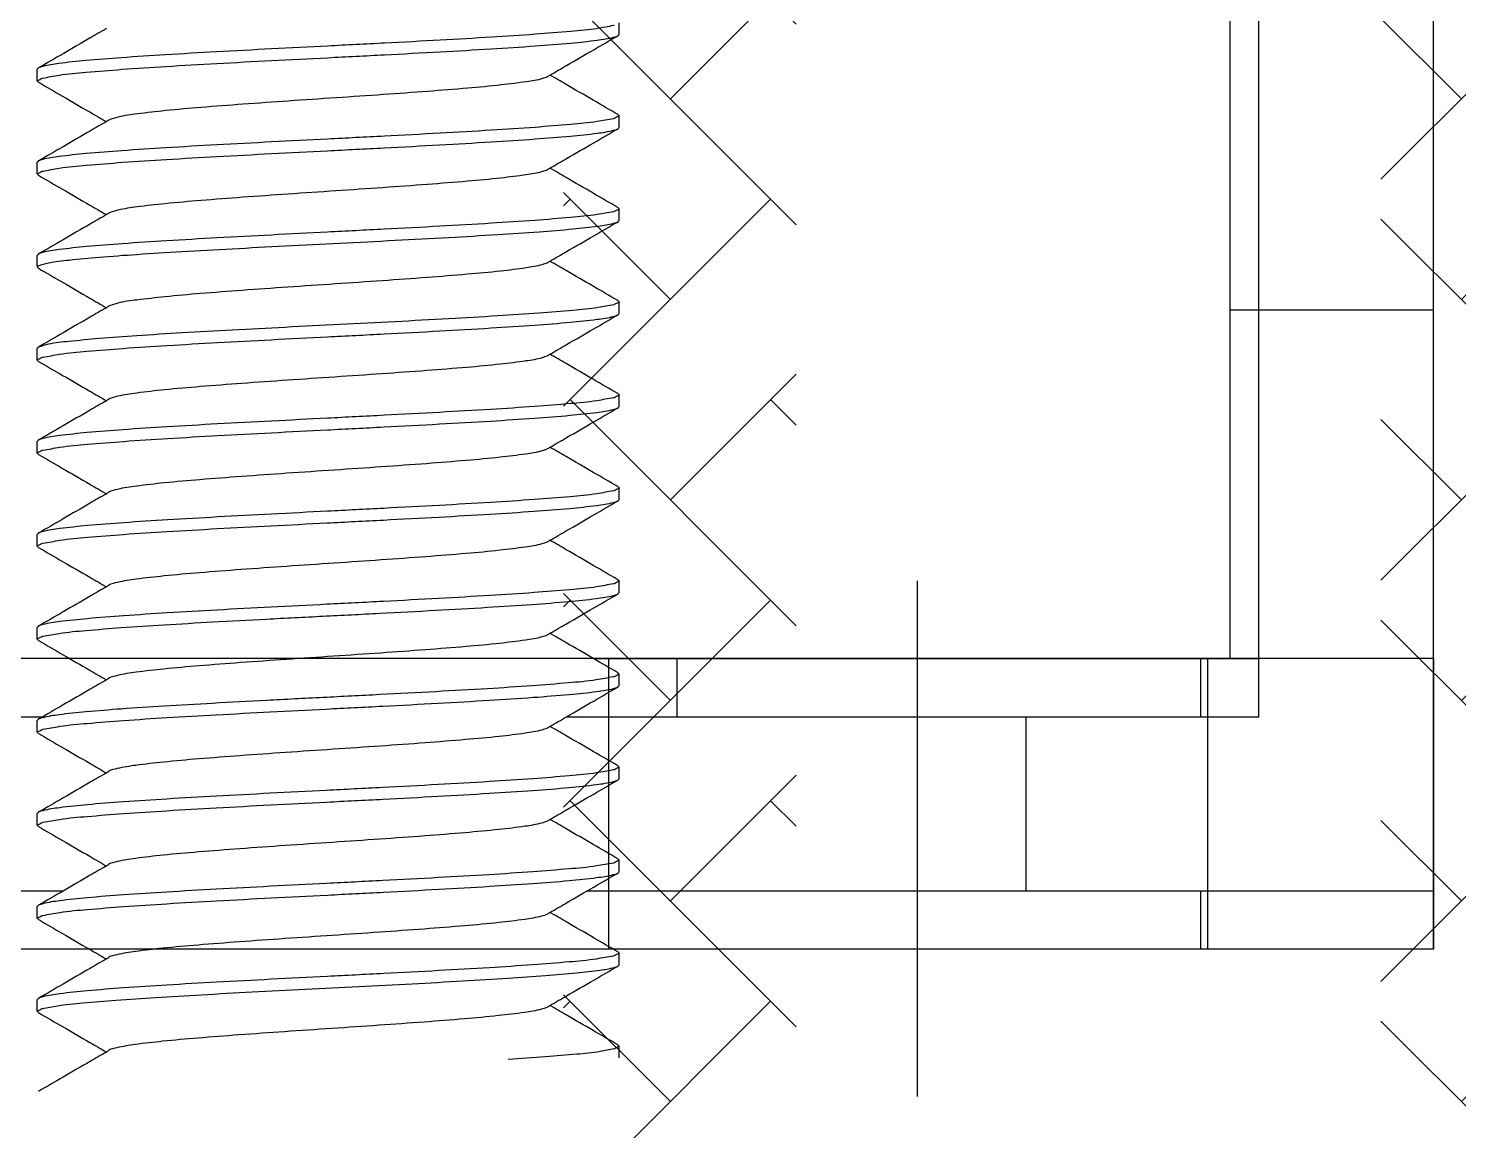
# Model space of a CAD drawing. Extents: x -202236 to 1002404, y -663931 to 1550022.
# Drawn here: x 27456.87 to 27469.16, y -357059.22 to -357049.75 of the extents above; entities that cross this region are included whole.
import ezdxf

# ---------------------------------------------------------------- set-up
doc = ezdxf.new("R2010")
doc.units = 0
for name, color, linetype in [('!ZN1-填充-8', 8, 'Continuous'), ('!ZN4-配件-11', 11, 'Continuous'), ('!ZN5-铝材断面-6', 6, 'Continuous')]:
    doc.layers.add(name, color=color, linetype=linetype)

# ---------------------------------------------------------------- blocks, each defined once
blk = doc.blocks.new('20210928132812')
at = {"layer": '!ZN4-配件-11', "linetype": 'Continuous'}
for p, q in [((5.061632925826416, 17.48731889241026), (5.061632925826416, 18.76591098884819)), ((5.061632925840968, 14.33284086815729), (5.061632925840968, 18.76591098884819)), ((2.49033044299722, 18.32164063739765), (2.500000000007276, 18.33284271247976)), ((2.500000000007276, 18.43284271250013), (2.500000000007276, 18.33284271247976)), ((-2.490330483102298, 18.04404476437776), (-2.499999999992724, 18.03284271247685)), ((-2.499999999992724, 18.03284271247685), (-2.499999999992724, 17.93284271250013)), ((-2.490330443113635, 17.92164063737437), (-2.499999999992724, 17.93284271250013)), ((2.490330483000434, 17.64404476438358), (2.500000000007276, 17.63284271249722)), ((2.500000000007276, 17.63284271249722), (2.500000000007276, 17.53284271247685)), ((7.615470053824538, 17.5), (-11.79999999999563, 17.4999999999709)), ((2.413644130290777, 17.5), (2.413644130290777, 15)), ((9.500000000007276, 17.5), (2.453006037707382, 17.5)), ((2.49033044299722, 17.52164063739474), (2.500000000007276, 17.53284271247685)), ((7.499999999992724, 17.5), (7.499999999992724, 17)), ((7.561632925840968, 17.5), (7.561632925840968, 15)), ((9.500000000007276, 17.5), (7.615470053824538, 17.5)), ((9.500000000007276, 17.5), (9.500000000007276, 2)), ((9.500000000007276, 15), (9.500000000007276, 17.5)), ((9.500000000007276, 14.99999999998545), (9.500000000007276, 17.5)), ((-2.490330483102298, 17.2440447643894), (-2.499999999992724, 17.23284271247394)), ((-2.499999999992724, 17.23284271247394), (-2.499999999992724, 17.13284271249722)), ((-2.490330443113635, 17.12164063740056), (-2.499999999992724, 17.13284271249722)), ((-2.280532350101566, 17), (-9.499999999992724, 17)), ((9.500000000007276, 17), (2.221401308306667, 17)), ((6.000000000007276, 17), (6.000000000007276, 15.5)), ((2.490330483000434, 16.84404476438067), (2.500000000007276, 16.83284271247976)), ((2.49033044299722, 16.72164063737728), (2.500000000007276, 16.73284271247394)), ((2.500000000007276, 16.83284271247976), (2.500000000007276, 16.73284271247394)), ((-2.490330483102298, 16.44404476438649), (-2.499999999992724, 16.43284271250013)), ((-2.499999999992724, 16.43284271250013), (-2.499999999992724, 16.33284271247976)), ((-2.490330443113635, 16.32164063739765), (-2.499999999992724, 16.33284271247976)), ((2.490330483000434, 16.04404476437776), (2.500000000007276, 16.03284271247685)), ((2.500000000007276, 16.03284271247685), (2.500000000007276, 15.93284271250013)), ((2.49033044299722, 15.92164063735981), (2.500000000007276, 15.93284271250013)), ((-2.490330483102298, 15.64404476438358), (-2.499999999992724, 15.63284271246812)), ((-2.499999999992724, 15.63284271246812), (-2.499999999992724, 15.53284271247685)), ((-8.000000000007276, 15.5), (-2.453006037794694, 15.5)), ((-2.490330443113635, 15.52164063738019), (-2.499999999992724, 15.53284271247685)), ((2.049080940785643, 15.5), (8.000000000007276, 15.5)), ((2.999999999992724, 15.5), (2.999999999992724, 14.9999999999709)), ((7.499999999992724, 15.5), (7.499999999992724, 14.9999999999709)), ((8.000000000007276, 15.5), (8.000000000007276, 2)), ((2.490330483000434, 15.2440447643894), (2.500000000007276, 15.23284271245939)), ((2.49033044299722, 15.12164063740056), (2.500000000007276, 15.13284271249722)), ((2.500000000007276, 15.23284271245939), (2.500000000007276, 15.13284271249722)), ((7.615470053824538, 14.99999999998545), (-11.64235060555075, 14.99999999998545)), ((-2.221401308292116, 14.9999999999709), (-8.000000000007276, 14.9999999999709)), ((2.280532349999703, 14.9999999999709), (8.000000000007276, 14.9999999999709)), ((9.500000000007276, 14.99999999998545), (7.615470053824538, 14.99999999998545)), ((7.749999999992724, 5.699999999967986), (7.749999999992724, 14.9999999999709)), ((-2.490330483102298, 14.84404476439522), (-2.499999999992724, 14.83284271247976)), ((-2.499999999992724, 14.83284271247976), (-2.499999999992724, 14.73284271245939)), ((-2.490330443113635, 14.72164063737728), (-2.499999999992724, 14.73284271245939)), ((2.490330483000434, 14.44404476438649), (2.500000000007276, 14.43284271250013)), ((2.500000000007276, 14.43284271250013), (2.500000000007276, 14.33284271247976)), ((2.49033044299722, 14.3216406373831), (2.500000000007276, 14.33284271247976)), ((-2.490330483102298, 14.04404476437776), (-2.499999999992724, 14.03284271247685)), ((-2.499999999992724, 14.03284271247685), (-2.499999999992724, 13.93284271250013)), ((-2.490330443113635, 13.92164063737437), (-2.499999999992724, 13.93284271250013)), ((2.490330483000434, 13.64404476438358), (2.500000000007276, 13.63284271249722)), ((2.49033044299722, 13.52164063739474), (2.500000000007276, 13.53284271247685)), ((2.500000000007276, 13.63284271249722), (2.500000000007276, 13.53284271247685)), ((-2.490330483102298, 13.2440447643894), (-2.499999999992724, 13.23284271247394)), ((-2.499999999992724, 13.23284271247394), (-2.499999999992724, 13.13284271246812)), ((-2.490330443113635, 13.12164063740056), (-2.499999999992724, 13.13284271246812)), ((2.490330483000434, 12.84404476438067), (2.500000000007276, 12.83284271247976)), ((2.500000000007276, 12.83284271247976), (2.500000000007276, 12.73284271247394)), ((2.49033044299722, 12.72164063737728), (2.500000000007276, 12.73284271247394)), ((-2.490330483102298, 12.44404476438649), (-2.499999999992724, 12.43284271250013)), ((-2.499999999992724, 12.43284271250013), (-2.499999999992724, 12.33284271249431)), ((-2.490330443113635, 12.32164063739765), (-2.490764557100192, 12.3218951416784)), ((2.490330483000434, 12.04404476437776), (2.500000000007276, 12.03284271247685)), ((2.49033044299722, 11.92164063737437), (2.500000000007276, 11.93284271250013)), ((2.500000000007276, 12.03284271247685), (2.500000000007276, 11.93284271250013)), ((7.749999999992724, 12), (9.500000000007276, 12)), ((-2.490330483102298, 11.64404476438358), (-2.499999999992724, 11.63284271249722)), ((-2.499999999992724, 11.62189514169586), (-2.499999999992724, 11.53284271247685)), ((-2.490330443113635, 11.52164063738019), (-2.499999999992724, 11.53284271247685)), ((2.490330483000434, 11.2440447643894), (2.500000000007276, 11.23284271245939)), ((2.500000000007276, 11.23284271245939), (2.500000000007276, 11.13284271249722)), ((2.49033044299722, 11.12164063740056), (2.500000000007276, 11.13284271249722)), ((-2.490330483102298, 10.84404476438067), (-2.499999999992724, 10.83284271247976)), ((-2.499999999992724, 10.83284271247976), (-2.499999999992724, 10.73284271245939)), ((-2.490330443113635, 10.72164063737728), (-2.499999999992724, 10.73284271245939)), ((2.49033044299722, 10.3216406373831), (2.500000000007276, 10.33284271247976)), ((2.490330483000434, 10.44404476438649), (2.500000000007276, 10.43284271250013)), ((2.500000000007276, 10.43284271250013), (2.500000000007276, 10.33284271247976)), ((-2.490330483102298, 10.04404476437776), (-2.499999999992724, 10.03284271247685)), ((-2.499999999992724, 10.03284271247685), (-2.499999999992724, 9.932842712500133)), ((-2.490330443113635, 9.921640637374367), (-2.499999999992724, 9.932842712500133)), ((2.490330483000434, 9.64404476438358), (2.500000000007276, 9.632842712497222)), ((2.500000000007276, 9.632842712497222), (2.500000000007276, 9.53284271247685))]:
    blk.add_line(p, q, dxfattribs=at)
for points in [[(-1.906475865900575, 18.38284772848419), (-2.045369649909844, 18.46353050028847), (-2.278343656689685, 18.59873099869583), (-2.490330437700322, 18.72164064658864)], [(2.459732475101191, 18.35572593798861), (2.337265123096586, 18.37903610839567), (2.136362976692908, 18.40237709986104), (1.868648874304199, 18.42535206167668), (1.546387108588533, 18.44793009449495)], [(-2.490330477005045, 18.04404475388583), (-2.282210305209446, 18.16471169517899), (-2.049240407803154, 18.29990735987667), (-1.906475793504796, 18.38283774179581)], [(-1.88107051570114, 18.36808210327581), (-1.906475865900575, 18.38284772848419)], [(1.171408162997977, 18.09793009446003), (0.8240257857032702, 18.12552484648768), (0.4380890978864045, 18.15311959848623), (0.03165520790935261, 18.18071435058664), (-0.3762597581007867, 18.20830910258519), (-0.7665703773018322, 18.23590385459829), (-1.121014895114058, 18.2634986066987), (-1.423009650789027, 18.29109335866815), (-1.658424989807827, 18.31868811076856), (-1.816246358714125, 18.34628286278166), (-1.885517084410822, 18.36412434108206)], [(2.490330437598459, 18.32164064657991), (2.278343656689685, 18.19873099870165), (2.045369649793429, 18.06353050027974), (1.906475865813263, 17.98284772847546)], [(2.500000000007276, 18.33284271247976), (2.459732475101191, 18.35572593798861)], [(1.882586658895889, 18.00038996837975), (1.833159123001678, 18.0151458382752), (1.688061351094802, 18.04274059037562), (1.463982990499062, 18.07033534238872), (1.171408162997977, 18.09793009446003)], [(-2.499999999992724, 18.03284271247685), (-2.499907981495198, 18.03107660727983)], [(-2.499907981495198, 18.03107660727983), (-2.457913070007635, 18.00932530038699)], [(-2.457913070007635, 18.00932530038699), (-2.45673701279884, 18.0091212392872), (-2.325300427713955, 17.98496172398154), (-2.110393035596644, 17.96080215797701), (-1.825206918503682, 17.93705011958082), (-1.483233893413853, 17.91371177700057), (-1.08987284819159, 17.89027761128091), (-0.65378998270171, 17.86653167878103), (-0.1962531394019607, 17.84284809709061), (0.2636966615027632, 17.81938772318244), (0.7221280116864364, 17.79553339727863), (1.157149399608898, 17.77157205228286), (1.546387108588533, 17.74793009449786)], [(1.881070554612961, 17.99760330277786), (1.906475793402933, 17.98283774178708)], [(1.906475793402933, 17.98283774178708), (2.049240407686739, 17.89990735988249), (2.282210305107583, 17.76471169518481), (2.49033047688863, 17.6440447538771)], [(2.459398561193666, 17.55667476527742), (2.452132684389653, 17.55779842898482), (2.306870674590755, 17.58321776580124), (2.070449512386404, 17.6085933536815), (1.759169397111691, 17.63346045788785), (1.385305688490917, 17.65806431129749), (0.9508960148887127, 17.68316296818375), (0.4775941423067707, 17.70836860837881), (-0.007021004414127674, 17.73320028978924), (-0.4901798170103575, 17.75797015547869), (-0.9587368067077477, 17.78295454038016), (-1.386272439594904, 17.80768027008162), (-1.759186785908241, 17.83222621347522), (-2.07040965010674, 17.8570884490764), (-2.30682092821371, 17.88246108568273), (-2.452114288207667, 17.90788218547823), (-2.492242669213738, 17.91889709088719)], [(-1.906475865900575, 17.58284772849584), (-2.045369649909844, 17.66353050027101), (-2.278343656689685, 17.79873099867837), (-2.490330437700322, 17.92164064660028)], [(1.546387108588533, 17.74793009449786), (1.868648874304199, 17.72535206167959), (2.136362976692908, 17.7023770998785), (2.337265123096586, 17.67903610839858), (2.459732475101191, 17.65572593797697), (2.49172362669924, 17.64626722587855)], [(-2.490330477005045, 17.24404475388292), (-2.282210305209446, 17.36471169517608), (-2.049240407803154, 17.49990735987376), (-1.906475793504796, 17.58283774177835)], [(-1.88107051570114, 17.56808210328745), (-1.906475865900575, 17.58284772849584)], [(1.882466978095181, 17.2001924833894), (1.834080780005024, 17.21489802918222), (1.689728857607406, 17.24249278119532), (1.466318327606132, 17.27008753329574), (1.174302065490338, 17.29768228527973), (0.8273428545871866, 17.32527703727828), (0.4416741348904907, 17.3528717893787), (0.03534047721041134, 17.38046654137725), (-0.3726466819134657, 17.40806129347766), (-0.7631985420084675, 17.43565604547621), (-1.118042061199958, 17.46325079748931), (-1.420574910494906, 17.49084554958972), (-1.656642259120417, 17.51844030157372), (-1.815199047596252, 17.54603505368868), (-1.885675676101528, 17.5643646203971)], [(2.490330437598459, 17.521640646577), (2.278343656689685, 17.39873099869874), (2.045369649793429, 17.26353050027683), (1.906475865813263, 17.1828477284871)], [(2.499903882788203, 17.53471807598544), (2.459398561193666, 17.55667476527742)], [(2.500000000007276, 17.53284271247685), (2.499903882788203, 17.53471807598544)], [(-2.499999999992724, 17.23284271247394), (-2.499903873605945, 17.230966988398)], [(-2.499903873605945, 17.230966988398), (-2.459404243905738, 17.2090091182763)], [(-2.459404243905738, 17.2090091182763), (-2.452114288207667, 17.20788218548114), (-2.30682092821371, 17.18246108568565), (-2.07040965010674, 17.15708844907931), (-1.759186785908241, 17.13222621347813), (-1.386272439594904, 17.10768027008453), (-0.9587368067077477, 17.08295454039762), (-0.4901798170103575, 17.0579701554816), (-0.007021004414127674, 17.0332002897776), (0.4775941423067707, 17.00836860838172), (0.9508960148887127, 16.98316296818666), (1.385305688490917, 16.95806431128585), (1.759169397111691, 16.93346045787621), (2.070449512386404, 16.90859335366986), (2.306870674590755, 16.88321776577504), (2.452132684389653, 16.85779842898773), (2.49224143599713, 16.84678719248041)], [(2.459377038197999, 16.75666888788692), (2.452202332286106, 16.75778020858706), (2.307148776999384, 16.78318100288743), (2.071052793085983, 16.80853851570282), (1.760094186298375, 16.83339415339287), (1.383878689004632, 16.85815159720369), (0.9461231509994832, 16.88342569177621), (0.4707156756994664, 16.90872540188138), (-0.0142423518045689, 16.93356807337841), (-0.4962692349872668, 16.95828650490148), (-0.9620518962110509, 16.98313740838785), (-1.38710696950875, 17.00773135040072), (-1.760151991613384, 17.03229541708424), (-2.071010509702319, 17.05714306457958), (-2.307099040299363, 17.0824978453893), (-2.452183950292238, 17.10790040617576), (-2.492237749400374, 17.11890139197931)], [(-1.906475865900575, 16.78284772847837), (-2.045369649909844, 16.86353050028265), (-2.278343656689685, 16.99873099867546), (-2.490330437700322, 17.12164064658282)], [(1.881070554612961, 17.1976033027895), (1.906475793402933, 17.18283774178417)], [(1.906475793402933, 17.18283774178417), (2.049240407686739, 17.09990735987958), (2.282210305107583, 16.9647116951819), (2.49033047688863, 16.84404475388874)], [(-2.490330477005045, 16.44404475388001), (-2.282210305209446, 16.56471169518773), (-2.049240407803154, 16.69990735989995), (-1.906475793504796, 16.78283774177544)], [(-1.88107051570114, 16.76808210329909), (-1.906475865900575, 16.78284772847837)], [(1.882350678490184, 16.39999312329746), (1.834995489298308, 16.41465021998738), (1.691389963198162, 16.44224497208779), (1.468648110188951, 16.46983972410089), (1.177191519796907, 16.49743447620131), (0.8306567894978798, 16.5250292281853), (0.4452574987881235, 16.55262398018385), (0.03902561259019421, 16.58021873228427), (-0.3690321940885042, 16.60781348429737), (-0.7598238156133448, 16.63540823628136), (-1.115064992111002, 16.66300298839633), (-1.418134789004398, 16.69059774038033), (-1.654853253006877, 16.71819249248074), (-1.814144860494707, 16.74578724447929), (-1.885794910900586, 16.76463938038796)], [(2.490330437598459, 16.72164064658864), (2.278343656689685, 16.59873099868128), (2.045369649793429, 16.46353050028847), (1.906475865813263, 16.38284772848419)], [(2.499903920812358, 16.73471665498801), (2.459377038197999, 16.75666888788692)], [(2.500000000007276, 16.73284271247394), (2.499903920812358, 16.73471665498801)], [(-2.499999999992724, 16.43284271250013), (-2.49990391141182, 16.43096840787621)], [(-2.49990391141182, 16.43096840787621), (-2.459382723005547, 16.40901500427572)], [(-2.459382723005547, 16.40901500427572), (-2.452183950292238, 16.40790040617867), (-2.307099040299363, 16.38249784537766), (-2.071010509702319, 16.35714306459704), (-1.760151991613384, 16.33229541708715), (-1.38710696950875, 16.30773135037452), (-0.9620518962110509, 16.28313740837621), (-0.4962692349872668, 16.25828650487529), (-0.0142423518045689, 16.23356807338132), (0.4707156756994664, 16.20872540188429), (0.9461231509994832, 16.18342569177912), (1.383878689004632, 16.15815159717749), (1.760094186298375, 16.13339415339578), (2.071052793085983, 16.10853851567663), (2.307148776999384, 16.08318100287579), (2.452202332286106, 16.05778020857542), (2.492236518090067, 16.04678289017465)], [(1.881070554612961, 16.39760330278659), (1.906475793402933, 16.38283774178126)], [(1.906475793402933, 16.38283774178126), (2.049240407686739, 16.29990735987667), (2.282210305107583, 16.16471169517899), (2.49033047688863, 16.04404475388583)], [(2.459354700193217, 15.9566626844753), (2.452274581191887, 15.95776129378646), (2.307655000586237, 15.98311401887622), (2.072615060409589, 16.0083963436773), (1.763241536005808, 16.03316824117792), (1.385068331386719, 16.05807883257512), (0.945302718806488, 16.08347083038825), (0.4684944927939796, 16.10884057598014), (-0.01688534090499161, 16.13370268236031), (-0.4981147909929859, 16.15838241419988), (-0.9616683755084523, 16.18311624696071), (-1.386503052512126, 16.20769438419666), (-1.760168120694289, 16.23229657388583), (-2.071032732412277, 16.25714508518286), (-2.307108887303912, 16.28249914737535), (-2.45218641669635, 16.30790105157939), (-2.49223757530126, 16.3189015443786)], [(-1.906475865900575, 15.98284772847546), (-2.045369649909844, 16.06353050027974), (-2.278343656689685, 16.19873099870165), (-2.490330437700322, 16.32164064657991)], [(-2.490330477005045, 15.6440447538771), (-2.282210305209446, 15.76471169518481), (-2.049240407803154, 15.89990735989704), (-1.906475793504796, 15.98283774178708)], [(-1.88107051570114, 15.96808210328163), (-1.906475865900575, 15.98284772847546)], [(1.882237477293529, 15.59979292009666), (1.835903247607348, 15.61440241087985), (1.693044661798922, 15.6419971628784), (1.470972329487267, 15.66959191497881), (1.180076514800021, 15.69718666697736), (0.8339675778042874, 15.72478141897591), (0.4488391760896775, 15.75237617107632), (0.04271060019527795, 15.77997092307487), (-0.3654163084065658, 15.80756567517528), (-0.756446210994909, 15.83516042718838), (-1.112083699110372, 15.86275517918693), (-1.415689295514312, 15.89034993128735), (-1.653057978292054, 15.91794468330045), (-1.813083801309403, 15.94553943540086), (-1.885864238902286, 15.96493392757839)], [(2.490330437598459, 15.92164064657118), (2.278343656689685, 15.79873099869292), (2.045369649793429, 15.66353050028556), (1.906475865813263, 15.58284772848128)], [(2.499903951385932, 15.93471519938612), (2.459354700193217, 15.9566626844753)], [(2.500000000007276, 15.93284271250013), (2.499903951385932, 15.93471519938612)], [(-2.499999999992724, 15.63284271246812), (-2.499903912794252, 15.63096845828113)], [(-2.499903912794252, 15.63096845828113), (-2.459381960601604, 15.60901521208871)], [(-2.459381960601604, 15.60901521208871), (-2.45218641669635, 15.60790105159685), (-2.307108887303912, 15.58249914737826), (-2.071032732412277, 15.55714508518577), (-1.760168120694289, 15.53229657387419), (-1.386503052512126, 15.50769438419957), (-0.9616683755084523, 15.48311624697817), (-0.4981147909929859, 15.45838241418824), (-0.01688534090499161, 15.43370268237777), (0.4684944927939796, 15.40884057598305), (0.945302718806488, 15.38347083037661), (1.385068331386719, 15.35807883257803), (1.763241536005808, 15.33316824118083), (2.072615060409589, 15.30839634368022), (2.307655000586237, 15.28311401887913), (2.452274581191887, 15.25776129378937), (2.49223121698742, 15.24677820759825)], [(-0.9941292801013333, 15.38491261808667), (-1.411649301189755, 15.40923974588804), (-1.778030504188791, 15.43358411057852), (-2.081638630414091, 15.4581149154983), (-2.312036171504587, 15.48315470147645), (-2.453423057486361, 15.50822672937647), (-2.492150728510751, 15.51897937338799)], [(-1.906475865900575, 15.1828477284871), (-2.045369649909844, 15.26353050027683), (-2.278343656689685, 15.39873099866963), (-2.490330437700322, 15.521640646577)], [(1.881070554612961, 15.59760330278368), (1.906475793402933, 15.58283774177835)], [(1.906475793402933, 15.58283774177835), (2.049240407686739, 15.49990735987376), (2.282210305107583, 15.36471169517608), (2.49033047688863, 15.24404475388292)], [(2.459577835812524, 15.15672484517563), (2.451549525510927, 15.15795047589927), (2.304823265098094, 15.18348763870017), (2.066628350999963, 15.20893988858734), (1.753817677708867, 15.23384349048138), (1.370077555511671, 15.25899374039727), (0.9249174379874603, 15.28459031118837), (0.4433780244944501, 15.31014157217578), (-0.04497797431395156, 15.33513354549359), (-0.5300832280117902, 15.36004612350371), (-0.9941292801013333, 15.38491261808667)], [(-2.490330477005045, 14.84404475388874), (-2.282210305209446, 14.9647116951819), (-2.049240407803154, 15.09990735987958), (-1.906475793504796, 15.18283774178417)], [(-1.88107051570114, 15.16808210327872), (-1.906475865900575, 15.1828477284871)], [(-0.7530657410025015, 15.0349126180954), (-1.109098193504906, 15.0625073700794), (-1.413238439410634, 15.09010212207795), (-1.651256441713485, 15.11769687417836), (-1.812015874100325, 15.14529162617691), (-1.885877159300435, 15.16523173467431)], [(2.490330437598459, 15.12164064659737), (2.278343656689685, 14.99873099867546), (2.045369649793429, 14.86353050028265), (1.906475865813263, 14.78284772847837)], [(2.499903577605437, 15.13472975387413), (2.459577835812524, 15.15672484517563)], [(2.500000000007276, 15.13284271249722), (2.499903577605437, 15.13472975387413)], [(1.882127034688892, 14.79959261437762), (1.83680405139603, 14.81415460169956), (1.694692947108706, 14.84174935378542), (1.473290976711723, 14.86934410576941), (1.182957039585744, 14.89693885786983), (0.8372752069917624, 14.92453360989748), (0.4524191530872486, 14.95212836188148), (0.04639542599761626, 14.97972311398189), (-0.3617990385901066, 15.00731786599499), (-0.7530657410025015, 15.0349126180954)], [(-2.499999999992724, 14.83284271247976), (-2.499904698612227, 14.830994769276)], [(-2.499904698612227, 14.830994769276), (-2.4589955966876, 14.80911480158102)], [(-2.4589955966876, 14.80911480158102), (-2.453423057486361, 14.80822672937938), (-2.312036171504587, 14.78315470147936), (-2.081638630414091, 14.75811491548666), (-1.778030504188791, 14.73358411058143), (-1.411649301189755, 14.7092397458764), (-0.9941292801013333, 14.68491261808958)], [(1.881070554612961, 14.79760330278077), (1.906475793402933, 14.78283774177544)], [(1.906475793402933, 14.78283774177544), (2.049240407686739, 14.69990735989995), (2.282210305107583, 14.56471169518773), (2.49033047688863, 14.44404475389456)], [(2.459338585693331, 14.35665792768123), (2.452326754086243, 14.35774762608344), (2.308500553095655, 14.38300194547628), (2.075772161806526, 14.40810831477575), (1.769298205988889, 14.43273237568792), (1.391680619002727, 14.45767388478271), (0.9519973144997493, 14.48310231528012), (0.4747635396997794, 14.50851545817568), (-0.01143809578934452, 14.53342525198241), (-0.492627968902525, 14.55809731967747), (-0.9549560923114768, 14.58274612038804), (-1.382546853907115, 14.60745239858807), (-1.75800244720449, 14.63214134918235), (-2.069728511698486, 14.65702657838119), (-2.306503686100768, 14.68241918507556), (-2.452034820504196, 14.70786141608551), (-2.49224828529259, 14.71889219500008)], [(-1.906475865900575, 14.38284772848419), (-2.045369649909844, 14.46353050028847), (-2.278343656689685, 14.59873099869583), (-2.490330437700322, 14.72164064658864)], [(-0.9941292801013333, 14.68491261808958), (-0.5300832280117902, 14.66004612347751), (-0.04497797431395156, 14.6351335454965), (0.4433780244944501, 14.61014157219324), (0.9249174379874603, 14.58459031117673), (1.370077555511671, 14.55899374037108), (1.753817677708867, 14.53384349048429), (2.066628350999963, 14.50893988856114), (2.304823265098094, 14.48348763868853), (2.451549525510927, 14.45795047588763), (2.492282461309514, 14.4468226004974)], [(-2.490330477005045, 14.04404475388583), (-2.282210305209446, 14.16471169519355), (-2.049240407803154, 14.29990735987667), (-1.906475793504796, 14.38283774179581)], [(-1.88107051570114, 14.36808210327581), (-1.906475865900575, 14.38284772848419)], [(1.882019044198387, 13.99939285278379), (1.837697897404723, 14.01390679257747), (1.696334812913847, 14.04150154459057), (1.475604043000203, 14.06909629667643), (1.18583308338566, 14.09669104868954), (0.8405796644874499, 14.1242858007754), (0.4559974164076266, 14.15188055277395), (0.05008007608557818, 14.17947530478705), (-0.3581803982015117, 14.20707005688746), (-0.7496824183108401, 14.23466480888601), (-1.106108486514131, 14.26225956098642), (-1.410782229890174, 14.28985431298497), (-1.649448650110571, 14.31744906499807), (-1.810941082912905, 14.34504381709849), (-1.885832590291102, 14.36551815968414)], [(2.490330437598459, 14.32164064657991), (2.278343656689685, 14.19873099870165), (2.045369649793429, 14.06353050027974), (1.906475865813263, 13.98284772847546)], [(2.499903952797467, 14.33471419957641), (2.459338585693331, 14.35665792768123)], [(2.500000000007276, 14.33284271247976), (2.499903952797467, 14.33471419957641)], [(-2.499999999992724, 14.03284271247685), (-2.499903831201664, 14.03096537708188)], [(-2.499903831201664, 14.03096537708188), (-2.459428763810138, 14.00900236998859)], [(2.459311851787788, 13.55665040160238), (2.452413096405508, 13.55772499078012), (2.309413245493488, 13.58288070607523), (2.078885848204663, 13.607823292783), (1.773893513593066, 13.63240067688457), (1.396817276188813, 13.6573587107996), (0.9573163386885426, 13.68280920748657), (0.4798799743948621, 13.70824999678007), (-0.006846895303169731, 13.73319142237597), (-0.4878097085093032, 13.7578470693843), (-0.9500603570122621, 13.78247644168732), (-1.380372981999244, 13.80731956107775), (-1.7571044037104, 13.8320770366845), (-2.069265287609596, 13.85698452718498), (-2.306321772492083, 13.88239517317561), (-2.451997961303277, 13.90785178847727), (-2.492250923802203, 13.91888989477593)], [(-1.906475865900575, 13.58284772849584), (-2.045369649909844, 13.66353050027101), (-2.278343656689685, 13.79873099867837), (-2.490330437700322, 13.92164064660028)], [(-2.459428763810138, 14.00900236998859), (-2.452034820504196, 14.00786141607387), (-2.306503686100768, 13.98241918509302), (-2.069728511698486, 13.9570265783841), (-1.75800244720449, 13.93214134919981), (-1.382546853907115, 13.90745239857642), (-0.9549560923114768, 13.8827461203764), (-0.492627968902525, 13.85809731969493), (-0.01143809578934452, 13.83342525199987), (0.4747635396997794, 13.80851545817859), (0.9519973144997493, 13.78310231528303), (1.391680619002727, 13.75767388478562), (1.769298205988889, 13.73273237567628), (2.075772161806526, 13.70810831477866), (2.308500553095655, 13.68300194547919), (2.452326754086243, 13.65774762608635), (2.492226944792492, 13.64677435568592)], [(1.881070554612961, 13.99760330277786), (1.906475793402933, 13.98283774178708)], [(1.906475793402933, 13.98283774178708), (2.049240407686739, 13.89990735988249), (2.282210305107583, 13.76471169518481), (2.49033047688863, 13.6440447538771)], [(-2.490330477005045, 13.24404475388292), (-2.282210305209446, 13.36471169517608), (-2.049240407803154, 13.49990735987376), (-1.906475793504796, 13.58283774177835)], [(-1.88107051570114, 13.56808210328745), (-1.906475865900575, 13.58284772849584)], [(1.881913229888596, 13.19919420107908), (1.838584782111866, 13.21365898348449), (1.697970252796949, 13.24125373548304), (1.477911519708869, 13.26884848749614), (1.188704635198519, 13.29644323959656), (0.8438809380095336, 13.32403799158055), (0.4595739522992517, 13.3516327435791), (0.0537645363874617, 13.37922749567952), (-0.3545604009923409, 13.40682224767806), (-0.746296255812922, 13.43441699977848), (-1.103114589590405, 13.46201175177703), (-1.408320676193398, 13.48960650377558), (-1.647634610293608, 13.51720125587599), (-1.809859431807126, 13.54479600787454), (-1.885734084811702, 13.565783017184)], [(2.490330437598459, 13.521640646577), (2.278343656689685, 13.39873099869874), (2.045369649793429, 13.26353050027683), (1.906475865813263, 13.1828477284871)], [(2.499903977390204, 13.53471248038113), (2.459311851787788, 13.55665040160238)], [(2.500000000007276, 13.53284271247685), (2.499903977390204, 13.53471248038113)], [(-2.499999999992724, 13.23284271247394), (-2.499903813288256, 13.2309646364738)], [(-2.499903813288256, 13.2309646364738), (-2.459440123413515, 13.20899920538068)], [(-2.459440123413515, 13.20899920538068), (-2.451997961303277, 13.20785178848018), (-2.306321772492083, 13.18239517319307), (-2.069265287609596, 13.15698452718789), (-1.7571044037104, 13.13207703668741), (-1.380372981999244, 13.10731956108066), (-0.9500603570122621, 13.08247644166113), (-0.4878097085093032, 13.05784706938721), (-0.006846895303169731, 13.03319142237888), (0.4798799743948621, 13.00824999679753), (0.9573163386885426, 12.98280920747493), (1.396817276188813, 12.95735871078796), (1.773893513593066, 12.93240067688748), (2.078885848204663, 12.90782329278591), (2.309413245493488, 12.88288070607814), (2.452413096405508, 12.85772499076847), (2.492220332285797, 12.84676843858324)], [(1.881070554612961, 13.1976033027895), (1.906475793402933, 13.18283774178417)], [(1.906475793402933, 13.18283774178417), (2.049240407686739, 13.09990735989413), (2.282210305107583, 12.9647116951819), (2.49033047688863, 12.84404475388874)], [(2.459309163496073, 12.75664932778454), (2.452421884612704, 12.75772268579749), (2.310015480405127, 12.78280055428331), (2.081255848788715, 12.80760570478742), (1.776046238686831, 12.83224498918571), (1.398701191712462, 12.85724298619607), (0.9586143618871574, 12.8827376368863), (0.4803823192996788, 12.90822392728296), (-0.007202077213150915, 12.93320951178612), (-0.488245703287248, 12.95786970999325), (-0.952220652201504, 12.98259541120206), (-1.384960440504074, 13.00759999208094), (-1.76216990280227, 13.03244021878345), (-2.073482087209413, 13.05736808560323), (-2.308744828311319, 13.08271590097866), (-2.45266193459247, 13.1080257830763), (-2.492204333590053, 13.11893086679629)], [(-1.906475865900575, 12.78284772847837), (-2.045369649909844, 12.86353050028265), (-2.278343656689685, 12.99873099867546), (-2.490330437700322, 13.12164064658282)], [(-2.490330477005045, 12.44404475388001), (-2.282210305209446, 12.56471169518773), (-2.049240407803154, 12.69990735989995), (-1.906475793504796, 12.78283774177544)], [(-1.88107051570114, 12.76808210329909), (-1.906475865900575, 12.78284772847837)], [(1.881809344493377, 12.39899715628417), (1.839464702112309, 12.4134111742751), (1.699599260806281, 12.4410059262882), (1.480213398004707, 12.46860067838861), (1.191571684095834, 12.49619543038716), (0.8471790147086722, 12.52379018248757), (0.4631487472870504, 12.55138493450067), (0.05744879309349926, 12.57897968648467), (-0.3509390606996021, 12.60657443858508), (-0.7429072663144325, 12.63416919058363), (-1.100116514011461, 12.66176394268405), (-1.405853787808155, 12.68935869469715), (-1.645814329189307, 12.71695344668115), (-1.808770924901182, 12.74454819878156), (-1.885588224911771, 12.76602127388469)], [(2.490330437598459, 12.72164064658864), (2.278343656689685, 12.59873099868128), (2.045369649793429, 12.46353050028847), (1.906475865813263, 12.38284772848419)], [(2.499903957599599, 12.73471236370096), (2.459309163496073, 12.75664932778454)], [(2.500000000007276, 12.73284271247394), (2.499903957599599, 12.73471236370096)], [(-2.499999999992724, 12.43284271250013), (-2.499904201707977, 12.43097835728258)], [(-2.499904201707977, 12.43097835728258), (-2.459234357513196, 12.40905445707904)], [(-2.490764557100192, 12.3218951416784), (-2.495894018102263, 12.32554438938678), (-2.49897324990161, 12.32919347297866), (-2.499999999992724, 12.33284271249431)], [(2.458478923486837, 11.95645604467427), (2.455033908809128, 11.95702797410195), (2.320352942209865, 11.98140518387663), (2.103496413699759, 12.00553582209977), (1.813595913692552, 12.02949754158908), (1.455386147492391, 12.05372667047777), (1.035286956008349, 12.07847919588676), (0.5748581456937245, 12.1033010876854), (0.1003023032899364, 12.12773298668617), (-0.3692557315880549, 12.15171781128447), (-0.8259297892000177, 12.17571238098026), (-1.258350158102985, 12.20000098789751), (-1.644700001306774, 12.22426135539718), (-1.969609054191096, 12.24836370977573), (-2.228001947711164, 12.27289721518173), (-2.404658383202332, 12.29756614398502), (-2.490331173503364, 12.32163939348538)], [(-1.906475865900575, 11.98284772847546), (-2.045369649909844, 12.06353050027974), (-2.278343656689685, 12.19873099870165), (-2.490330437700322, 12.32164064657991)], [(-2.459234357513196, 12.40905445707904), (-2.45266193459247, 12.40802578307921), (-2.308744828311319, 12.38271590099612), (-2.073482087209413, 12.35736808557704), (-1.76216990280227, 12.33244021878636), (-1.384960440504074, 12.3075999920984), (-0.952220652201504, 12.28259541117586), (-0.488245703287248, 12.25786970999616), (-0.007202077213150915, 12.23320951177448), (0.4803823192996788, 12.20822392728587), (0.9586143618871574, 12.18273763688921), (1.398701191712462, 12.15724298608257), (1.776046238686831, 12.13224498915952), (2.081255848788715, 12.10760570477578), (2.310015480405127, 12.08280055428622), (2.452421884612704, 12.0577226858004), (2.492219188388844, 12.04676734369423)], [(1.881070554612961, 12.39760330278659), (1.906475793402933, 12.38283774178126)], [(1.906475793402933, 12.38283774178126), (2.049240407686739, 12.29990735987667), (2.282210305107583, 12.16471169517899), (2.49033047688863, 12.04404475388583)], [(-2.490330477005045, 11.6440447538771), (-2.282210305209446, 11.76471169518481), (-2.049240407803154, 11.89990735989704), (-1.906475793504796, 11.98283774178708)], [(-1.88107051570114, 11.96808210328163), (-1.906475865900575, 11.98284772847546)], [(1.881707166503475, 11.59880215639714), (1.84033765419008, 11.61316336518212), (1.701221830699069, 11.64075811718067), (1.482509669185674, 11.66835286917922), (1.194434219309187, 11.69594762129418), (0.8504738822884974, 11.72354237327818), (0.466721787910501, 11.75113712537859), (0.0611328321901965, 11.77873187737714), (-0.3473163910020958, 11.80632662937569), (-0.739515462606505, 11.8339213814761), (-1.097114271200553, 11.8615161334892), (-1.403381574004015, 11.88911088557506), (-1.643987813695276, 11.91670563758817), (-1.807675566313264, 11.94430038958672), (-1.881209434191987, 11.96787293668604)], [(2.490330437598459, 11.92164064660028), (2.278343656689685, 11.79873099867837), (2.045369649793429, 11.66353050028556), (1.906475865813263, 11.58284772848128)], [(2.499905979893811, 11.93465328587627), (2.458478923486837, 11.95645604467427)], [(2.500000000007276, 11.93284271250013), (2.499905979893811, 11.93465328587627)], [(-2.499999999992724, 11.63284271249722), (-2.49897324990161, 11.62919347299612), (-2.495894018102263, 11.62554438937514)], [(-2.495894018102263, 11.62554438937514), (-2.490764557100192, 11.62189514169586)], [(-2.490764557100192, 11.62189514169586), (-2.404658383202332, 11.59756614398793), (-2.228001947711164, 11.57289721518464), (-1.969609054191096, 11.54836370979319), (-1.644700001306774, 11.52426135540009), (-1.258350158102985, 11.50000098790042), (-0.8259297892000177, 11.47571238098317), (-0.3692557315880549, 11.45171781128738), (0.1003023032899364, 11.42773298668908), (0.5748581456937245, 11.40330108768831), (1.035286956008349, 11.37847919587512), (1.455386147492391, 11.35372667048068), (1.813595913692552, 11.32949754157744), (2.103496413699759, 11.30553582208813), (2.320352942209865, 11.28140518389409), (2.455033908809128, 11.25702797407575), (2.492037411786441, 11.24659859208623)], [(1.881070554612961, 11.59760330278368), (1.906475793402933, 11.58283774177835)], [(1.906475793402933, 11.58283774177835), (2.049240407686739, 11.49990735987376), (2.282210305107583, 11.36471169517608), (2.49033047688863, 11.24404475388292)], [(2.459282265008369, 11.15664184148773), (2.452508611189842, 11.15769992707646), (2.310952291991271, 11.18267563039262), (2.083591268594319, 11.20739074370067), (1.777967997790256, 11.23210584277695), (1.400571847792889, 11.25712800568726), (0.9601842423944618, 11.28265105407627), (0.4814715994943981, 11.3081673948036), (-0.006681360908260103, 11.33318299178791), (-0.487453026806179, 11.3578285479889), (-0.9551157405003323, 11.38275491847889), (-1.390190566504316, 11.40792021169909), (-1.76759767751355, 11.43283052097831), (-2.077750012707838, 11.45775804910227), (-2.310981524693489, 11.48301369747787), (-2.453076339101244, 11.50813499107608), (-2.49217478538776, 11.51895748858806)], [(-1.906475865900575, 11.1828477284871), (-2.045369649909844, 11.26353050027683), (-2.278343656689685, 11.39873099866963), (-2.490330437700322, 11.521640646577)], [(-2.490330477005045, 10.84404475388874), (-2.282210305209446, 10.9647116951819), (-2.049240407803154, 11.09990735987958), (-1.906475793504796, 11.18283774178417)], [(-1.88107051570114, 11.16808210327872), (-1.906475865900575, 11.1828477284871)], [(1.881606498885958, 10.79860958918289), (1.841203635100101, 10.81291555598727), (1.702837956188887, 10.84051030808769), (1.484800324607932, 10.86810506008624), (1.197292229895538, 10.89569981209934), (0.8537655282925698, 10.92329456419975), (0.4702930605926667, 10.9508893161983), (0.06481663969316287, 10.97848406829871), (-0.3436924057095894, 11.00607882028271), (-0.7361208576112404, 11.03367357228126), (-1.094107872406312, 11.06126832438167), (-1.400904044108756, 11.08886307638022), (-1.642155070709123, 11.11645782837877), (-1.806573360103357, 11.14405258047918), (-1.885184850507358, 11.16641729749972)], [(2.490330437598459, 11.12164064659737), (2.278343656689685, 10.99873099867546), (2.045369649793429, 10.86353050028265), (1.906475865813263, 10.78284772847837)], [(2.499903983691183, 11.13471062447934), (2.459282265008369, 11.15664184148773)], [(2.500000000007276, 11.13284271249722), (2.499903983691183, 11.13471062447934)], [(-2.499999999992724, 10.83284271247976), (-2.499904446209257, 10.83098715057713)], [(-2.499904446209257, 10.83098715057713), (-2.459104784000374, 10.8090879622905)], [(2.459236489587056, 10.35662957619934), (2.452655785986281, 10.35766125858936), (2.312023217287788, 10.38253245767555), (2.085148622405541, 10.4072470941901), (1.779281433286087, 10.43201065389439), (1.40205373318895, 10.45703687128844), (0.9617104243006906, 10.48256685798697), (0.4829288992114016, 10.50809175478935), (-0.005386025113693904, 10.53311702067731), (-0.486828559100104, 10.55779612257902), (-0.9581831410978339, 10.58292400947539), (-1.395009624793602, 10.60821574089641), (-1.772300200602331, 10.63316964107798), (-2.081217782491876, 10.65807622087596), (-2.312592506808869, 10.68322923549567), (-2.453165746301238, 10.70815861517622), (-2.492167480995704, 10.71896429116896)], [(-1.906475865900575, 10.38284772848419), (-2.045369649909844, 10.46353050028847), (-2.278343656689685, 10.59873099869583), (-2.490330437700322, 10.72164064660319)], [(-2.459104784000374, 10.8090879622905), (-2.453076339101244, 10.80813499107899), (-2.310981524693489, 10.78301369749533), (-2.077750012707838, 10.75775804907607), (-1.76759767751355, 10.73283052098122), (-1.390190566504316, 10.70792021168745), (-0.9551157405003323, 10.68275491848181), (-0.487453026806179, 10.65782854797726), (-0.006681360908260103, 10.63318299177627), (0.4814715994943981, 10.60816739477741), (0.9601842423944618, 10.58265105407918), (1.400571847792889, 10.55712800567562), (1.777967997790256, 10.53210584277986), (2.083591268594319, 10.50739074368903), (2.310952291991271, 10.48267563038098), (2.452508611189842, 10.45769992707937), (2.492212565812224, 10.44676139339572)], [(1.881070554612961, 10.79760330278077), (1.906475793402933, 10.78283774177544)], [(1.906475793402933, 10.78283774177544), (2.049240407686739, 10.69990735989995), (2.282210305107583, 10.56471169518773), (2.49033047688863, 10.44404475389456)], [(-2.490330477005045, 10.04404475388583), (-2.282210305209446, 10.16471169519355), (-2.049240407803154, 10.29990735987667), (-1.906475793504796, 10.38283774179581)], [(-1.88107051570114, 10.36808210327581), (-1.906475865900575, 10.38284772848419)], [(1.881507166406664, 9.998419798896066), (1.842062641291704, 10.01266774687974), (1.704447631396761, 10.04026249887829), (1.487085355511226, 10.06785725087684), (1.200145705101022, 10.09545200297725), (0.8570539401916903, 10.1230467549758), (0.473862551698403, 10.15064150707622), (0.06850020169076743, 10.17823625907477), (-0.3400671185008832, 10.20583101108787), (-0.7327234641925315, 10.23342576318828), (-1.09109732919751, 10.26102051518683), (-1.398421207595675, 10.28861526728724), (-1.640316107201215, 10.31621001928579), (-1.805464310607931, 10.34380477129889), (-1.884941454009095, 10.36658022008487)], [(2.499904053685896, 10.33470758808835), (2.459236489587056, 10.35662957619934)], [(2.500000000007276, 10.33284271247976), (2.499904053685896, 10.33470758808835)], [(2.490330437598459, 10.32164064657991), (2.278343656689685, 10.19873099870165), (2.045369649793429, 10.06353050027974), (1.906475865813263, 9.982847728475463)], [(-2.499999999992724, 10.03284271247685), (-2.499904456002696, 10.03098895878065)], [(-2.499904456002696, 10.03098895878065), (-2.459076768405794, 10.00909559208958)], [(-2.459076768405794, 10.00909559208958), (-2.453165746301238, 10.00815861517913), (-2.312592506808869, 9.983229235498584), (-2.081217782491876, 9.958076220878866), (-1.772300200602331, 9.933169641080895), (-1.395009624793602, 9.908215740899323), (-0.9581831410978339, 9.882924009478302), (-0.486828559100104, 9.85779612258193), (-0.005386025113693904, 9.83311702068022), (0.4829288992114016, 9.808091754777706), (0.9617104243006906, 9.782566857975326), (1.40205373318895, 9.757036871276796), (1.779281433286087, 9.732010653897305), (2.085148622405541, 9.707247094193008), (2.312023217287788, 9.682532457678462), (2.452655785986281, 9.657661258577718), (2.492201832392311, 9.646751776177553)], [(1.881070554612961, 9.997603302777861), (1.906475793402933, 9.98283774178708)], [(1.906475793402933, 9.98283774178708), (2.049240407686739, 9.89990735988249), (2.282210305107583, 9.764711695184815), (2.49033047688863, 9.644044753877097)], [(2.459169624089554, 9.556612138578203), (2.452870033790532, 9.5576048608782), (2.313308612188848, 9.58236009387474), (2.086209820590739, 9.607149069284787), (1.780237069404393, 9.63194135048252), (1.403398912785633, 9.656954105885234), (0.9634174795864965, 9.682472655898891), (0.4849289519988815, 9.70798792919959), (-0.00320164180448046, 9.733005770787713), (-0.4868671900112531, 9.757798128397553), (-0.9615710877042147, 9.783110879187007), (-1.399804773689539, 9.808510262402706), (-1.776714934800111, 9.833488835778553), (-2.084238342802564, 9.858354337295168), (-2.31374573669018, 9.883384076703805), (-2.453137872107618, 9.908151247596834), (-2.492168342396326, 9.918963689997327)], [(-1.906475865900575, 9.582847728495835), (-2.045369649909844, 9.66353050028556), (-2.278343656689685, 9.798730998678366), (-2.490330437700322, 9.921640646600281)]]:
    blk.add_spline(points, degree=3, dxfattribs=at)
blk = doc.blocks.new('20210922133345')
at = {"layer": '!ZN1-填充-8'}
h = blk.add_hatch(dxfattribs=at)
h.set_pattern_fill('AR-HBONE', color=256, scale=2, angle=359.9999999999999, style=0)
h.set_pattern_definition([(44.99999999999992, (-9232.5332260438, 2340.664074564062), (3.48512021050854e-15, 1.724209175245278), [3.6576, -1.2192]), (134.9999999999999, (-9231.671122043801, 2341.526178564061), (3.596142512971055e-15, 1.724209175245278), [3.6576, -1.2192])])
edge = h.paths.add_edge_path()
edge.add_line((-2.994744000025094, 0.9999999997671694), (-21.00525499973446, 0.9999999997671694))
edge.add_arc((-21.00525499973446, 2.199999999953434), 1.200000000000046, 239.9999999955308, 270, ccw=False)
edge.add_line((-21.60525499982759, 1.160769515438005), (-23.18331999983639, 2.071865000063553))
edge.add_arc((-23.28831999981776, 1.889999999897555), 0.2100000000000364, 59.99995435478075, 90.00000000000001)
edge.add_line((-23.28831999981776, 2.099999999860302), (-23.60000000009313, 2.099999999860302))
edge.add_arc((-23.60000000009313, 1.699999999953434), 0.3999999999998636, 90.00000000000001, 180)
edge.add_line((-24, 1.699999999953434), (-24, -1.699999999953434))
edge.add_arc((-23.60000000009313, -1.699999999953434), 0.4000000000000909, 180, 270)
edge.add_line((-23.60000000009313, -2.100000000325963), (-23.28831999981776, -2.100000000325963))
edge.add_arc((-23.28831999981776, -1.890000000363216), 0.2099999999994711, 270, 300.0000000343321)
edge.add_line((-23.18331999983639, -2.071865334874019), (-21.60525499982759, -1.16076899995096))
edge.add_arc((-21.00525499973446, -2.199999999953434), 1.199999999999581, 90, 119.9999876981272, ccw=False)
edge.add_line((-21.00525499973446, -1.000000000232831), (-2.994744000025094, -1.000000000232831))
edge.add_arc((-2.994744000025094, -2.199999999953434), 1.199999999999818, 59.999999995530686, 90, ccw=False)
edge.add_line((-2.394743999931961, -1.160769515438005), (-1.799999999813735, -1.504145000362769))
edge.add_line((-1.799999999813735, -1.504145000362769), (-0.8166789999231696, -2.071865000063553))
edge.add_arc((-0.7116789999417961, -1.890000000363216), 0.2100000000000364, 239.9999542912558, 270.0000000000001)
edge.add_line((-0.7116789999417961, -2.100000000325963), (-0.3999999999068677, -2.100000000325963))
edge.add_arc((-0.3999999999068677, -1.699999999953434), 0.4000000000000909, 270, 360)
edge.add_line((0, -1.699999999953434), (0, 1.699999999953434))
edge.add_arc((-0.3999999999068677, 1.699999999953434), 0.4000000000000909, 0, 90)
edge.add_line((-0.3999999999068677, 2.099999999860302), (-0.7116789999417961, 2.099999999860302))
edge.add_arc((-0.7116789999417961, 1.889999999897555), 0.2100000000002587, 90.00000000000001, 120.000000034332)
edge.add_line((-0.8166789999231696, 2.071865334408358), (-1.799999999813735, 1.504144999897107))
edge.add_line((-1.799999999813735, 1.504144999897107), (-2.394743999931961, 1.160769999725744))
edge.add_arc((-2.994744000025094, 2.199999999953434), 1.199999999999694, 270, 300.0000115659914, ccw=False)
blk = doc.blocks.new('DLX264ZNA')
at = {"layer": '!ZN5-铝材断面-6', "color": 2, "xscale": -1, "rotation": 270}
blk.add_blockref('20210922133345', (-3.51302254064467, 40.1999999999698), dxfattribs=at)
at = {"layer": '!ZN5-铝材断面-6', "color": 2, "rotation": 90}
blk.add_blockref('20210922133345', (3.513013554833378, 40.1999999999698), dxfattribs=at)

msp = doc.modelspace()

# ---------------------------------------------------------------- block references
at = {"ltscale": 30, "xscale": -1, "rotation": 180}
msp.add_blockref('20210928132812', (27459.44942853512, -357040.1648795741), dxfattribs=at)
at = {"ltscale": 20}
msp.add_blockref('DLX264ZNA', (27465.98528160603, -357084.9648795741), dxfattribs=at)

doc.saveas('drawing.dxf')
